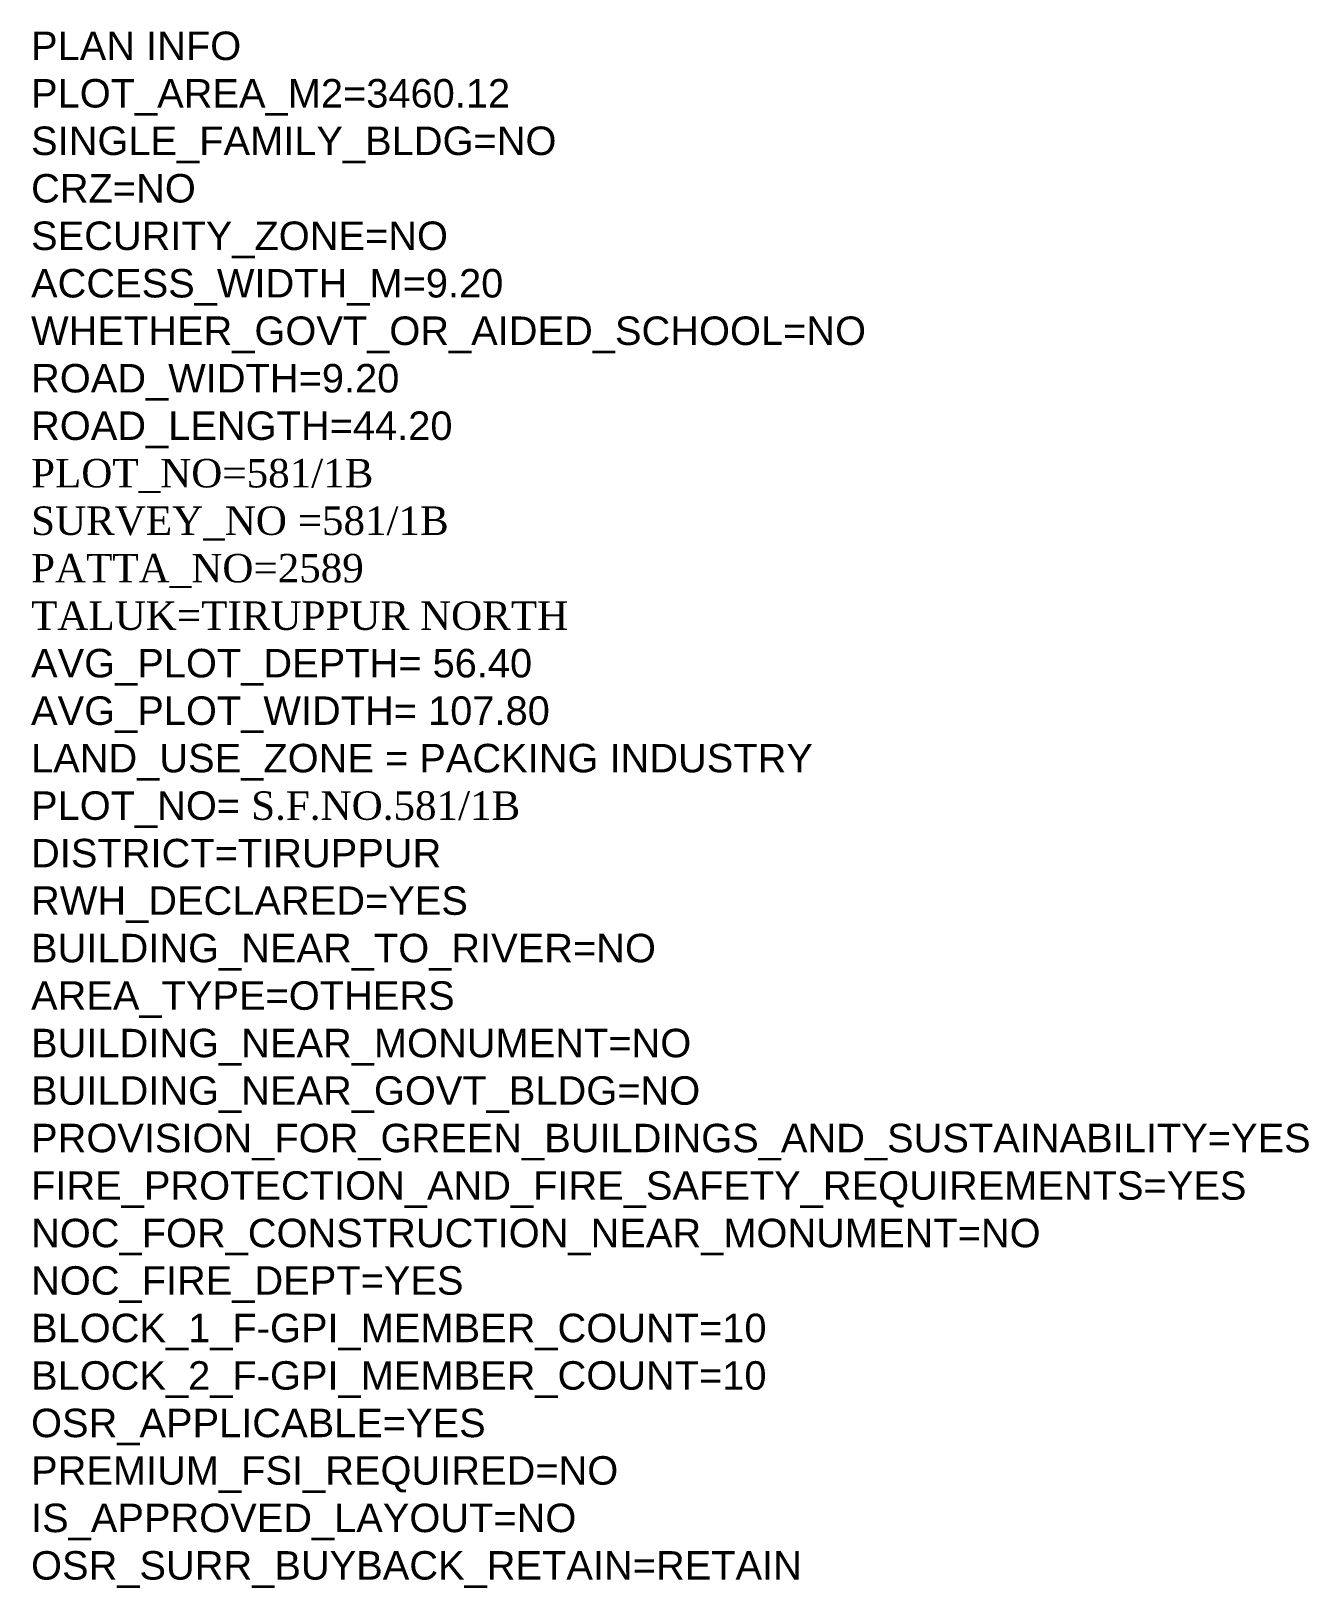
# Model space of a CAD drawing. Header units: metres. Extents: x 0 to 2231, y 0 to 2243.
# Drawn here: x 1732 to 1839.6, y 2111.6 to 2242.7 of the extents above; entities that cross this region are included whole.
import ezdxf

# ---------------------------------------------------------------- set-up
doc = ezdxf.new("R2010")
doc.units = ezdxf.units.M
doc.layers.add('PLAN_INFO', color=1, linetype='Continuous', plot=False)
doc.styles.get("Standard").update_dxf_attribs({"font": 'arial.ttf'})

msp = doc.modelspace()

# ---------------------------------------------------------------- texts
at = {"layer": 'PLAN_INFO', "insert": (1731.9596, 2242.69332), "char_height": 2.4, "width": 107.6360055, "attachment_point": 1}
msp.add_mtext('PLAN INFO\\PPLOT_AREA_M2=3460.12\\PSINGLE_FAMILY_BLDG=NO\\PCRZ=NO\\PSECURITY_ZONE=NO\\PACCESS_WIDTH_M=9.20\\PWHETHER_GOVT_OR_AIDED_SCHOOL=NO\\PROAD_WIDTH=9.20\\PROAD_LENGTH=44.20\\P{\\fTimes New Roman|b0|i0|c0|p18;\\C1;PLOT_NO=\\A1;581/1B\\PSURVEY_NO =581/1B\\PPATTA_NO=2589\\PTALUK=TIRUPPUR NORTH}\\PAVG_PLOT_DEPTH= 56.40\\PAVG_PLOT_WIDTH= 107.80\\PLAND_USE_ZONE = PACKING INDUSTRY\\PPLOT_NO= {\\fTimes New Roman|b0|i0|c0|p18;S.F.NO.581/1B}\\PDISTRICT=TIRUPPUR\\PRWH_DECLARED=YES\\PBUILDING_NEAR_TO_RIVER=NO\\PAREA_TYPE=OTHERS\\PBUILDING_NEAR_MONUMENT=NO\\PBUILDING_NEAR_GOVT_BLDG=NO\\PPROVISION_FOR_GREEN_BUILDINGS_AND_SUSTAINABILITY=YES\\PFIRE_PROTECTION_AND_FIRE_SAFETY_REQUIREMENTS=YES\\PNOC_FOR_CONSTRUCTION_NEAR_MONUMENT=NO\\PNOC_FIRE_DEPT=YES\\PBLOCK_1_F-GPI_MEMBER_COUNT=10\\PBLOCK_2_F-GPI_MEMBER_COUNT=10\\POSR_APPLICABLE=YES\\PPREMIUM_FSI_REQUIRED=NO\\PIS_APPROVED_LAYOUT=NO\\POSR_SURR_BUYBACK_RETAIN=RETAIN', dxfattribs=at)

doc.saveas('drawing.dxf')
